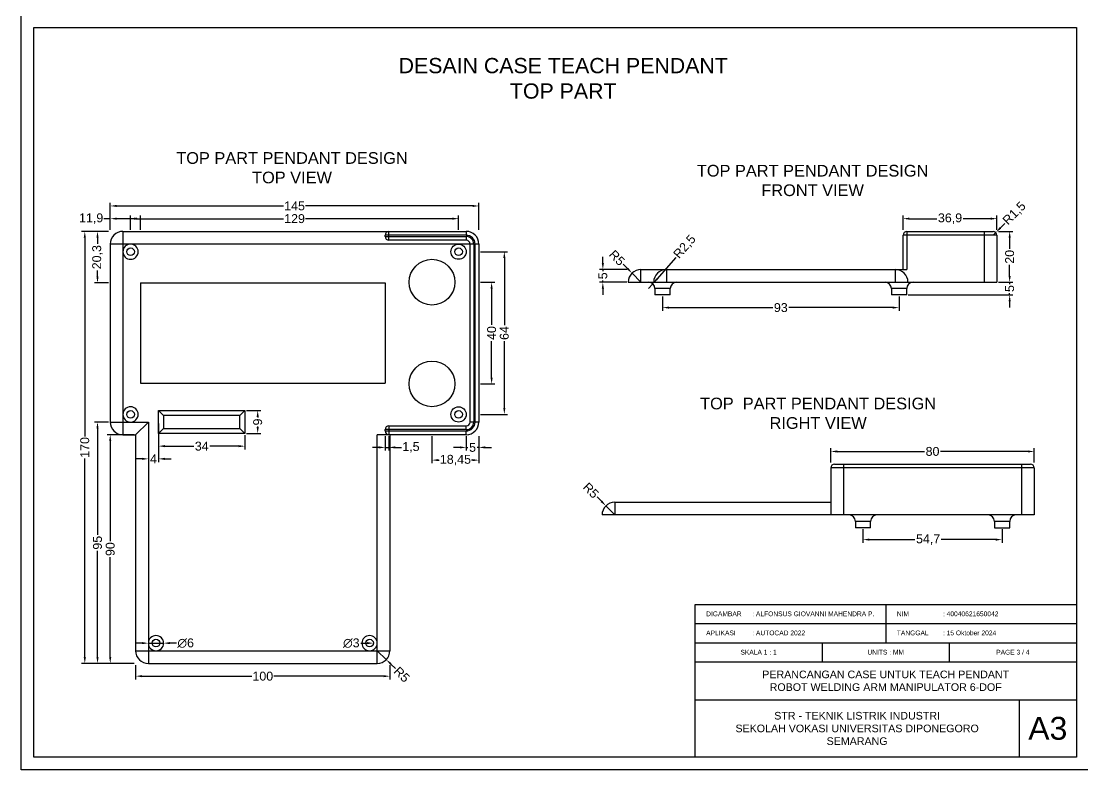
# Model space of a CAD drawing. Header units: millimetres. Extents: x 28 to 868, y 29 to 623.
# Drawn here: x 28.1 to 445.6, y 29.1 to 323.6 of the extents above; entities that cross this region are included whole.
import ezdxf

# ---------------------------------------------------------------- set-up
doc = ezdxf.new("R2010")
doc.units = ezdxf.units.MM
doc.layers.add('Text', color=7, linetype='Continuous')
doc.styles.get("Standard").update_dxf_attribs({"font": 'arial.ttf'})
doc.dimstyles.new('ISO-25', dxfattribs={"dimtxt": 3.5, "dimasz": 2.5, "dimexe": 1.25, "dimexo": 0.625, "dimtad": 0, "dimtxsty": 'Standard', "dimcen": 2.5, "dimadec": 0, "dimazin": 0, "dimtfac": 1, "dimtmove": 0, "dimatfit": 3, "dimfxl": 1, "dimarcsym": 0})

# ---------------------------------------------------------------- blocks, each defined once
blk = doc.blocks.new('*D25')
at = {"color": 0, "lineweight": -2, "transparency": 16777216}
for p, q in [((73.1, 70.27), (73.1, 64.64)), ((173.1, 70.27), (173.1, 64.64)), ((75.6, 65.89), (118.78, 65.89)), ((170.6, 65.89), (127.42, 65.89))]:
    blk.add_line(p, q, dxfattribs=at)
at = {"color": 0, "transparency": 16777216}
for points in [[(75.6, 66.31), (75.6, 65.48), (73.1, 65.89)], [(170.6, 66.31), (170.6, 65.48), (173.1, 65.89)]]:
    blk.add_solid(points, dxfattribs=at)
at = {"layer": 'Defpoints', "color": 0, "transparency": 16777216}
for p in [(73.1, 70.89), (173.1, 70.89), (173.1, 65.89)]:
    blk.add_point(p, dxfattribs=at)
at = {"color": 0, "transparency": 16777216, "insert": (123.1, 65.89), "char_height": 3.5, "attachment_point": 5}
blk.add_mtext('100', dxfattribs=at)
blk = doc.blocks.new('*D26')
at = {"color": 0, "lineweight": -2, "transparency": 16777216}
for p, q in [((168.1, 75.89), (171.69, 72.41)), ((175.28, 68.94), (173.49, 70.68))]:
    blk.add_line(p, q, dxfattribs=at)
at = {"color": 0, "transparency": 16777216}
blk.add_solid([(173.77, 70.98), (173.2, 70.38), (171.69, 72.41)], dxfattribs=at)
at = {"layer": 'Defpoints', "color": 0, "transparency": 16777216}
for p in [(168.1, 75.89), (171.69, 72.41)]:
    blk.add_point(p, dxfattribs=at)
at = {"color": 0, "transparency": 16777216, "insert": (177.77, 66.53), "char_height": 3.5, "attachment_point": 5, "rotation": 315.9244}
blk.add_mtext('R5', dxfattribs=at)
blk = doc.blocks.new('*D27')
at = {"color": 0, "lineweight": -2, "transparency": 16777216}
blk.add_line((161.6, 78.89), (164.1, 78.89), dxfattribs=at)
at = {"color": 0, "transparency": 16777216}
blk.add_solid([(164.1, 79.31), (164.1, 78.48), (166.6, 78.89)], dxfattribs=at)
at = {"layer": 'Defpoints', "color": 0, "transparency": 16777216}
for p in [(163.6, 78.89), (166.6, 78.89)]:
    blk.add_point(p, dxfattribs=at)
at = {"color": 0, "transparency": 16777216, "insert": (157.92, 78.89), "char_height": 3.5, "attachment_point": 5}
blk.add_mtext('∅3', dxfattribs=at)
blk = doc.blocks.new('*D28')
at = {"color": 0, "lineweight": -2, "transparency": 16777216}
for p, q in [((75.6, 78.89), (73.1, 78.89)), ((78.1, 78.89), (84.1, 78.89)), ((89.1, 78.89), (86.6, 78.89))]:
    blk.add_line(p, q, dxfattribs=at)
at = {"color": 0, "transparency": 16777216}
for points in [[(75.6, 79.31), (75.6, 78.48), (78.1, 78.89)], [(86.6, 79.31), (86.6, 78.48), (84.1, 78.89)]]:
    blk.add_solid(points, dxfattribs=at)
at = {"layer": 'Defpoints', "color": 0, "transparency": 16777216}
for p in [(78.1, 78.89), (84.1, 78.89)]:
    blk.add_point(p, dxfattribs=at)
at = {"color": 0, "transparency": 16777216, "insert": (92.77, 78.89), "char_height": 3.5, "attachment_point": 5}
blk.add_mtext('∅6', dxfattribs=at)
blk = doc.blocks.new('*D29')
at = {"color": 0, "lineweight": -2, "transparency": 16777216}
for p, q in [((71.1, 241.52), (71.1, 247.14)), ((200.1, 241.52), (200.1, 247.14)), ((73.6, 245.89), (131.27, 245.89)), ((197.6, 245.89), (139.93, 245.89))]:
    blk.add_line(p, q, dxfattribs=at)
at = {"color": 0, "transparency": 16777216}
for points in [[(73.6, 246.31), (73.6, 245.48), (71.1, 245.89)], [(197.6, 246.31), (197.6, 245.48), (200.1, 245.89)]]:
    blk.add_solid(points, dxfattribs=at)
at = {"layer": 'Defpoints', "color": 0, "transparency": 16777216}
for p in [(200.1, 245.89), (71.1, 240.89), (200.1, 240.89)]:
    blk.add_point(p, dxfattribs=at)
at = {"color": 0, "transparency": 16777216, "insert": (135.6, 245.89), "char_height": 3.5, "attachment_point": 5}
blk.add_mtext('129', dxfattribs=at)
blk = doc.blocks.new('*D30')
at = {"color": 0, "lineweight": -2, "transparency": 16777216}
for p, q in [((82.1, 160.77), (82.1, 155.14)), ((116.1, 160.77), (116.1, 155.14)), ((84.6, 156.39), (95.97, 156.39)), ((113.6, 156.39), (102.22, 156.39))]:
    blk.add_line(p, q, dxfattribs=at)
at = {"color": 0, "transparency": 16777216}
for points in [[(84.6, 156.81), (84.6, 155.98), (82.1, 156.39)], [(113.6, 156.81), (113.6, 155.98), (116.1, 156.39)]]:
    blk.add_solid(points, dxfattribs=at)
at = {"layer": 'Defpoints', "color": 0, "transparency": 16777216}
for p in [(82.1, 161.39), (116.1, 161.39), (116.1, 156.39)]:
    blk.add_point(p, dxfattribs=at)
at = {"color": 0, "transparency": 16777216, "insert": (99.1, 156.39), "char_height": 3.5, "attachment_point": 5}
blk.add_mtext('34', dxfattribs=at)
blk = doc.blocks.new('*D31')
at = {"color": 0, "lineweight": -2, "transparency": 16777216}
for p, q in [((116.72, 170.39), (122.35, 170.39)), ((121.1, 167.89), (121.1, 167.67)), ((121.1, 163.89), (121.1, 164.12)), ((116.72, 161.39), (122.35, 161.39))]:
    blk.add_line(p, q, dxfattribs=at)
at = {"color": 0, "transparency": 16777216}
for points in [[(120.68, 167.89), (121.51, 167.89), (121.1, 170.39)], [(120.68, 163.89), (121.51, 163.89), (121.1, 161.39)]]:
    blk.add_solid(points, dxfattribs=at)
at = {"layer": 'Defpoints', "color": 0, "transparency": 16777216}
for p in [(116.1, 170.39), (116.1, 161.39), (121.1, 161.39)]:
    blk.add_point(p, dxfattribs=at)
at = {"color": 0, "transparency": 16777216, "insert": (121.1, 165.89), "char_height": 3.5, "attachment_point": 5, "rotation": 90}
blk.add_mtext('9', dxfattribs=at)
blk = doc.blocks.new('*D32')
at = {"color": 0, "lineweight": -2, "transparency": 16777216}
for p, q in [((208.72, 220.89), (214.35, 220.89)), ((213.1, 218.39), (213.1, 204.09)), ((213.1, 183.39), (213.1, 197.7)), ((208.72, 180.89), (214.35, 180.89))]:
    blk.add_line(p, q, dxfattribs=at)
at = {"color": 0, "transparency": 16777216}
for points in [[(212.68, 218.39), (213.51, 218.39), (213.1, 220.89)], [(212.68, 183.39), (213.51, 183.39), (213.1, 180.89)]]:
    blk.add_solid(points, dxfattribs=at)
at = {"layer": 'Defpoints', "color": 0, "transparency": 16777216}
for p in [(208.1, 220.89), (208.1, 180.89), (213.1, 180.89)]:
    blk.add_point(p, dxfattribs=at)
at = {"color": 0, "transparency": 16777216, "insert": (213.1, 200.89), "char_height": 3.5, "attachment_point": 5, "rotation": 90}
blk.add_mtext('40', dxfattribs=at)
blk = doc.blocks.new('*D33')
at = {"color": 0, "lineweight": -2, "transparency": 16777216}
for p, q in [((208.72, 232.89), (219.35, 232.89)), ((218.1, 230.39), (218.1, 204.03)), ((218.1, 171.39), (218.1, 197.76)), ((208.72, 168.89), (219.35, 168.89))]:
    blk.add_line(p, q, dxfattribs=at)
at = {"color": 0, "transparency": 16777216}
for points in [[(217.68, 230.39), (218.51, 230.39), (218.1, 232.89)], [(217.68, 171.39), (218.51, 171.39), (218.1, 168.89)]]:
    blk.add_solid(points, dxfattribs=at)
at = {"layer": 'Defpoints', "color": 0, "transparency": 16777216}
for p in [(208.1, 232.89), (208.1, 168.89), (218.1, 168.89)]:
    blk.add_point(p, dxfattribs=at)
at = {"color": 0, "transparency": 16777216, "insert": (218.1, 200.89), "char_height": 3.5, "attachment_point": 5, "rotation": 90}
blk.add_mtext('64', dxfattribs=at)
blk = doc.blocks.new('*D34')
at = {"color": 0, "lineweight": -2, "transparency": 16777216}
for p, q in [((62.47, 240.89), (51.85, 240.89)), ((53.1, 238.39), (53.1, 160.21)), ((53.1, 73.39), (53.1, 151.57)), ((62.47, 70.89), (51.85, 70.89))]:
    blk.add_line(p, q, dxfattribs=at)
at = {"color": 0, "transparency": 16777216}
for points in [[(52.68, 238.39), (53.51, 238.39), (53.1, 240.89)], [(52.68, 73.39), (53.51, 73.39), (53.1, 70.89)]]:
    blk.add_solid(points, dxfattribs=at)
at = {"layer": 'Defpoints', "color": 0, "transparency": 16777216}
for p in [(63.1, 240.89), (53.1, 70.89), (63.1, 70.89)]:
    blk.add_point(p, dxfattribs=at)
at = {"color": 0, "transparency": 16777216, "insert": (53.1, 155.89), "char_height": 3.5, "attachment_point": 5, "rotation": 90}
blk.add_mtext('170', dxfattribs=at)
blk = doc.blocks.new('*D35')
at = {"color": 0, "lineweight": -2, "transparency": 16777216}
for p, q in [((62.43, 240.89), (56.85, 240.89)), ((58.1, 238.39), (58.1, 235.94)), ((58.1, 223.09), (58.1, 225.54)), ((62.43, 220.59), (56.85, 220.59))]:
    blk.add_line(p, q, dxfattribs=at)
at = {"color": 0, "transparency": 16777216}
for points in [[(57.68, 238.39), (58.51, 238.39), (58.1, 240.89)], [(57.68, 223.09), (58.51, 223.09), (58.1, 220.59)]]:
    blk.add_solid(points, dxfattribs=at)
at = {"layer": 'Defpoints', "color": 0, "transparency": 16777216}
for p in [(63.06, 240.89), (58.1, 220.59), (63.06, 220.59)]:
    blk.add_point(p, dxfattribs=at)
at = {"color": 0, "transparency": 16777216, "insert": (58.1, 230.74), "char_height": 3.5, "attachment_point": 5, "rotation": 90}
blk.add_mtext('20,3', dxfattribs=at)
blk = doc.blocks.new('*D36')
at = {"color": 0, "lineweight": -2, "transparency": 16777216}
for p, q in [((63.1, 241.52), (63.1, 247.14)), ((75, 241.52), (75, 247.14)), ((63.1, 245.89), (60.6, 245.89)), ((72.5, 245.89), (65.6, 245.89))]:
    blk.add_line(p, q, dxfattribs=at)
at = {"color": 0, "transparency": 16777216}
for points in [[(65.6, 246.31), (65.6, 245.48), (63.1, 245.89)], [(72.5, 246.31), (72.5, 245.48), (75, 245.89)]]:
    blk.add_solid(points, dxfattribs=at)
at = {"layer": 'Defpoints', "color": 0, "transparency": 16777216}
for p in [(75, 245.89), (63.1, 240.89), (75, 240.89)]:
    blk.add_point(p, dxfattribs=at)
at = {"color": 0, "transparency": 16777216, "insert": (55.59, 245.89), "char_height": 3.5, "attachment_point": 5}
blk.add_mtext('11,9', dxfattribs=at)
blk = doc.blocks.new('*D37')
at = {"color": 0, "lineweight": -2, "transparency": 16777216}
for p, q in [((63.1, 241.52), (63.1, 252.14)), ((65.6, 250.89), (131.26, 250.89)), ((205.6, 250.89), (139.94, 250.89)), ((208.1, 241.52), (208.1, 252.14))]:
    blk.add_line(p, q, dxfattribs=at)
at = {"color": 0, "transparency": 16777216}
for points in [[(65.6, 251.31), (65.6, 250.48), (63.1, 250.89)], [(205.6, 251.31), (205.6, 250.48), (208.1, 250.89)]]:
    blk.add_solid(points, dxfattribs=at)
at = {"layer": 'Defpoints', "color": 0, "transparency": 16777216}
for p in [(208.1, 250.89), (63.1, 240.89), (208.1, 240.89)]:
    blk.add_point(p, dxfattribs=at)
at = {"color": 0, "transparency": 16777216, "insert": (135.6, 250.89), "char_height": 3.5, "attachment_point": 5}
blk.add_mtext('145', dxfattribs=at)
blk = doc.blocks.new('*D38')
at = {"color": 0, "lineweight": -2, "transparency": 16777216}
for p, q in [((72.47, 160.89), (61.85, 160.89)), ((63.1, 158.39), (63.1, 119.02)), ((63.1, 73.39), (63.1, 112.77)), ((72.47, 70.89), (61.85, 70.89))]:
    blk.add_line(p, q, dxfattribs=at)
at = {"color": 0, "transparency": 16777216}
for points in [[(62.68, 158.39), (63.51, 158.39), (63.1, 160.89)], [(62.68, 73.39), (63.51, 73.39), (63.1, 70.89)]]:
    blk.add_solid(points, dxfattribs=at)
at = {"layer": 'Defpoints', "color": 0, "transparency": 16777216}
for p in [(73.1, 160.89), (63.1, 70.89), (73.1, 70.89)]:
    blk.add_point(p, dxfattribs=at)
at = {"color": 0, "transparency": 16777216, "insert": (63.1, 115.89), "char_height": 3.5, "attachment_point": 5, "rotation": 90}
blk.add_mtext('90', dxfattribs=at)
blk = doc.blocks.new('*D39')
at = {"color": 0, "lineweight": -2, "transparency": 16777216}
for p, q in [((62.47, 165.89), (56.85, 165.89)), ((58.1, 163.39), (58.1, 121.54)), ((58.1, 73.39), (58.1, 115.25)), ((62.47, 70.89), (56.85, 70.89))]:
    blk.add_line(p, q, dxfattribs=at)
at = {"color": 0, "transparency": 16777216}
for points in [[(57.68, 163.39), (58.51, 163.39), (58.1, 165.89)], [(57.68, 73.39), (58.51, 73.39), (58.1, 70.89)]]:
    blk.add_solid(points, dxfattribs=at)
at = {"layer": 'Defpoints', "color": 0, "transparency": 16777216}
for p in [(63.1, 165.89), (58.1, 70.89), (63.1, 70.89)]:
    blk.add_point(p, dxfattribs=at)
at = {"color": 0, "transparency": 16777216, "insert": (58.1, 118.39), "char_height": 3.5, "attachment_point": 5, "rotation": 90}
blk.add_mtext('95', dxfattribs=at)
blk = doc.blocks.new('*D40')
at = {"color": 0, "lineweight": -2, "transparency": 16777216}
for p, q in [((78.1, 165.27), (78.1, 150.14)), ((82.1, 165.27), (82.1, 150.14)), ((75.6, 151.39), (73.1, 151.39)), ((78.1, 151.39), (78.26, 151.39)), ((82.1, 151.39), (81.93, 151.39)), ((84.6, 151.39), (87.1, 151.39))]:
    blk.add_line(p, q, dxfattribs=at)
at = {"color": 0, "transparency": 16777216}
for points in [[(75.6, 151.81), (75.6, 150.98), (78.1, 151.39)], [(84.6, 151.81), (84.6, 150.98), (82.1, 151.39)]]:
    blk.add_solid(points, dxfattribs=at)
at = {"layer": 'Defpoints', "color": 0, "transparency": 16777216}
for p in [(78.1, 165.89), (82.1, 165.89), (78.1, 151.39)]:
    blk.add_point(p, dxfattribs=at)
at = {"color": 0, "transparency": 16777216, "insert": (80.1, 151.39), "char_height": 3.5, "attachment_point": 5}
blk.add_mtext('4', dxfattribs=at)
blk = doc.blocks.new('*D41')
at = {"color": 0, "lineweight": -2, "transparency": 16777216}
for p, q in [((414.94, 243.99), (413.17, 242.22)), ((410.34, 239.39), (411.4, 240.45))]:
    blk.add_line(p, q, dxfattribs=at)
at = {"color": 0, "transparency": 16777216}
blk.add_solid([(412.88, 242.52), (413.47, 241.93), (411.4, 240.45)], dxfattribs=at)
at = {"layer": 'Defpoints', "color": 0, "transparency": 16777216}
for p in [(410.34, 239.39), (411.4, 240.45)]:
    blk.add_point(p, dxfattribs=at)
at = {"color": 0, "transparency": 16777216, "insert": (418.83, 247.88), "char_height": 3.5, "attachment_point": 5, "rotation": 45}
blk.add_mtext('R1,5', dxfattribs=at)
blk = doc.blocks.new('*D42')
at = {"color": 0, "lineweight": -2, "transparency": 16777216}
for p, q in [((280.34, 215.27), (280.34, 209.64)), ((373.34, 215.27), (373.34, 209.64)), ((282.84, 210.89), (323.71, 210.89)), ((370.84, 210.89), (329.98, 210.89))]:
    blk.add_line(p, q, dxfattribs=at)
at = {"color": 0, "transparency": 16777216}
for points in [[(282.84, 211.31), (282.84, 210.48), (280.34, 210.89)], [(370.84, 211.31), (370.84, 210.48), (373.34, 210.89)]]:
    blk.add_solid(points, dxfattribs=at)
at = {"layer": 'Defpoints', "color": 0, "transparency": 16777216}
for p in [(280.34, 215.89), (373.34, 215.89), (373.34, 210.89)]:
    blk.add_point(p, dxfattribs=at)
at = {"color": 0, "transparency": 16777216, "insert": (326.84, 210.89), "char_height": 3.5, "attachment_point": 5}
blk.add_mtext('93', dxfattribs=at)
blk = doc.blocks.new('*D43')
at = {"color": 0, "lineweight": -2, "transparency": 16777216}
for p, q in [((264.83, 228.02), (266.59, 226.24)), ((271.84, 220.89), (268.34, 224.46))]:
    blk.add_line(p, q, dxfattribs=at)
at = {"color": 0, "transparency": 16777216}
blk.add_solid([(266.88, 226.53), (266.29, 225.95), (268.34, 224.46)], dxfattribs=at)
at = {"layer": 'Defpoints', "color": 0, "transparency": 16777216}
for p in [(268.34, 224.46), (271.84, 220.89)]:
    blk.add_point(p, dxfattribs=at)
at = {"color": 0, "transparency": 16777216, "insert": (262.41, 230.49), "char_height": 3.5, "attachment_point": 5, "rotation": 314.5091}
blk.add_mtext('R5', dxfattribs=at)
blk = doc.blocks.new('*D44')
at = {"color": 0, "lineweight": -2, "transparency": 16777216}
for p, q in [((285.55, 230.59), (278.14, 222.15)), ((274.84, 218.39), (276.49, 220.27))]:
    blk.add_line(p, q, dxfattribs=at)
at = {"color": 0, "transparency": 16777216}
blk.add_solid([(277.83, 222.43), (278.46, 221.88), (276.49, 220.27)], dxfattribs=at)
at = {"layer": 'Defpoints', "color": 0, "transparency": 16777216}
for p in [(274.84, 218.39), (276.49, 220.27)]:
    blk.add_point(p, dxfattribs=at)
at = {"color": 0, "transparency": 16777216, "insert": (289.18, 234.73), "char_height": 3.5, "attachment_point": 5, "rotation": 48.727}
blk.add_mtext('R2,5', dxfattribs=at)
blk = doc.blocks.new('*D45')
at = {"color": 0, "lineweight": -2, "transparency": 16777216}
for p, q in [((412.47, 240.89), (418.09, 240.89)), ((416.84, 238.39), (416.84, 234.05)), ((416.84, 223.39), (416.84, 227.74)), ((412.47, 220.89), (418.09, 220.89))]:
    blk.add_line(p, q, dxfattribs=at)
at = {"color": 0, "transparency": 16777216}
for points in [[(416.43, 238.39), (417.26, 238.39), (416.84, 240.89)], [(416.43, 223.39), (417.26, 223.39), (416.84, 220.89)]]:
    blk.add_solid(points, dxfattribs=at)
at = {"layer": 'Defpoints', "color": 0, "transparency": 16777216}
for p in [(411.84, 240.89), (411.84, 220.89), (416.84, 220.89)]:
    blk.add_point(p, dxfattribs=at)
at = {"color": 0, "transparency": 16777216, "insert": (416.84, 230.89), "char_height": 3.5, "attachment_point": 5, "rotation": 90}
blk.add_mtext('20', dxfattribs=at)
blk = doc.blocks.new('*D46')
at = {"color": 0, "lineweight": -2, "transparency": 16777216}
for p, q in [((374.94, 241.52), (374.94, 247.14)), ((411.84, 241.52), (411.84, 247.14)), ((377.44, 245.89), (388.22, 245.89)), ((409.34, 245.89), (398.57, 245.89))]:
    blk.add_line(p, q, dxfattribs=at)
at = {"color": 0, "transparency": 16777216}
for points in [[(377.44, 246.31), (377.44, 245.48), (374.94, 245.89)], [(409.34, 246.31), (409.34, 245.48), (411.84, 245.89)]]:
    blk.add_solid(points, dxfattribs=at)
at = {"layer": 'Defpoints', "color": 0, "transparency": 16777216}
for p in [(411.84, 245.89), (374.94, 240.89), (411.84, 240.89)]:
    blk.add_point(p, dxfattribs=at)
at = {"color": 0, "transparency": 16777216, "insert": (393.39, 245.89), "char_height": 3.5, "attachment_point": 5}
blk.add_mtext('36,9', dxfattribs=at)
blk = doc.blocks.new('*D47')
at = {"color": 0, "lineweight": -2, "transparency": 16777216}
for p, q in [((189.65, 160.27), (189.65, 149.64)), ((208.1, 160.27), (208.1, 149.64)), ((192.15, 150.89), (192.49, 150.89)), ((205.6, 150.89), (205.25, 150.89))]:
    blk.add_line(p, q, dxfattribs=at)
at = {"color": 0, "transparency": 16777216}
for points in [[(192.15, 151.31), (192.15, 150.48), (189.65, 150.89)], [(205.6, 151.31), (205.6, 150.48), (208.1, 150.89)]]:
    blk.add_solid(points, dxfattribs=at)
at = {"layer": 'Defpoints', "color": 0, "transparency": 16777216}
for p in [(189.65, 160.89), (208.1, 160.89), (208.1, 150.89)]:
    blk.add_point(p, dxfattribs=at)
at = {"color": 0, "transparency": 16777216, "insert": (198.87, 150.89), "char_height": 3.5, "attachment_point": 5}
blk.add_mtext('18,45', dxfattribs=at)
blk = doc.blocks.new('*D48')
at = {"color": 0, "lineweight": -2, "transparency": 16777216}
for p, q in [((256.84, 228.39), (256.84, 230.89)), ((266.22, 225.89), (255.59, 225.89)), ((256.84, 225.89), (256.84, 225.18)), ((256.84, 220.89), (256.84, 221.61)), ((266.22, 220.89), (255.59, 220.89)), ((256.84, 218.39), (256.84, 215.89))]:
    blk.add_line(p, q, dxfattribs=at)
at = {"color": 0, "transparency": 16777216}
for points in [[(256.43, 228.39), (257.26, 228.39), (256.84, 225.89)], [(256.43, 218.39), (257.26, 218.39), (256.84, 220.89)]]:
    blk.add_solid(points, dxfattribs=at)
at = {"layer": 'Defpoints', "color": 0, "transparency": 16777216}
for p in [(266.84, 225.89), (256.84, 220.89), (266.84, 220.89)]:
    blk.add_point(p, dxfattribs=at)
at = {"color": 0, "transparency": 16777216, "insert": (256.84, 223.39), "char_height": 3.5, "attachment_point": 5, "rotation": 90}
blk.add_mtext('5', dxfattribs=at)
blk = doc.blocks.new('*D49')
at = {"color": 0, "lineweight": -2, "transparency": 16777216}
for p, q in [((359.16, 123.68), (359.16, 118.37)), ((413.86, 123.68), (413.86, 118.37)), ((361.66, 119.62), (379.6, 119.62)), ((411.36, 119.62), (389.94, 119.62))]:
    blk.add_line(p, q, dxfattribs=at)
at = {"color": 0, "transparency": 16777216}
for points in [[(361.66, 120.04), (361.66, 119.2), (359.16, 119.62)], [(411.36, 120.04), (411.36, 119.2), (413.86, 119.62)]]:
    blk.add_solid(points, dxfattribs=at)
at = {"layer": 'Defpoints', "color": 0, "transparency": 16777216}
for p in [(359.16, 124.31), (413.86, 124.31), (413.86, 119.62)]:
    blk.add_point(p, dxfattribs=at)
at = {"color": 0, "transparency": 16777216, "insert": (384.77, 119.62), "char_height": 3.5, "attachment_point": 5}
blk.add_mtext('54,7', dxfattribs=at)
blk = doc.blocks.new('*D50')
at = {"color": 0, "lineweight": -2, "transparency": 16777216}
for p, q in [((346.51, 149.93), (346.51, 155.56)), ((426.51, 149.93), (426.51, 155.56)), ((349.01, 154.31), (383.39, 154.31)), ((424.01, 154.31), (389.64, 154.31))]:
    blk.add_line(p, q, dxfattribs=at)
at = {"color": 0, "transparency": 16777216}
for points in [[(349.01, 154.72), (349.01, 153.89), (346.51, 154.31)], [(424.01, 154.72), (424.01, 153.89), (426.51, 154.31)]]:
    blk.add_solid(points, dxfattribs=at)
at = {"layer": 'Defpoints', "color": 0, "transparency": 16777216}
for p in [(426.51, 154.31), (346.51, 149.31), (426.51, 149.31)]:
    blk.add_point(p, dxfattribs=at)
at = {"color": 0, "transparency": 16777216, "insert": (386.51, 154.31), "char_height": 3.5, "attachment_point": 5}
blk.add_mtext('80', dxfattribs=at)
blk = doc.blocks.new('*D51')
at = {"color": 0, "lineweight": -2, "transparency": 16777216}
for p, q in [((254.55, 136.49), (256.29, 134.69)), ((261.51, 129.31), (258.03, 132.9))]:
    blk.add_line(p, q, dxfattribs=at)
at = {"color": 0, "transparency": 16777216}
blk.add_solid([(256.59, 134.98), (255.99, 134.4), (258.03, 132.9)], dxfattribs=at)
at = {"layer": 'Defpoints', "color": 0, "transparency": 16777216}
for p in [(258.03, 132.9), (261.51, 129.31)]:
    blk.add_point(p, dxfattribs=at)
at = {"color": 0, "transparency": 16777216, "insert": (252.14, 138.97), "char_height": 3.5, "attachment_point": 5, "rotation": 314.1259}
blk.add_mtext('R5', dxfattribs=at)
blk = doc.blocks.new('*D61')
at = {"color": 0, "lineweight": -2, "transparency": 16777216}
for p, q in [((203.1, 160.27), (203.1, 154.64)), ((208.1, 160.27), (208.1, 154.64)), ((200.6, 155.89), (198.1, 155.89)), ((203.1, 155.89), (203.81, 155.89)), ((208.1, 155.89), (207.38, 155.89)), ((210.6, 155.89), (213.1, 155.89))]:
    blk.add_line(p, q, dxfattribs=at)
at = {"color": 0, "transparency": 16777216}
for points in [[(200.6, 156.31), (200.6, 155.48), (203.1, 155.89)], [(210.6, 156.31), (210.6, 155.48), (208.1, 155.89)]]:
    blk.add_solid(points, dxfattribs=at)
at = {"layer": 'Defpoints', "color": 0, "transparency": 16777216}
for p in [(203.1, 160.89), (208.1, 160.89), (203.1, 155.89)]:
    blk.add_point(p, dxfattribs=at)
at = {"color": 0, "transparency": 16777216, "insert": (205.6, 155.89), "char_height": 3.5, "attachment_point": 5}
blk.add_mtext('5', dxfattribs=at)
blk = doc.blocks.new('*D64')
at = {"color": 0, "lineweight": -2, "transparency": 16777216}
for p, q in [((416.84, 223.39), (416.84, 225.89)), ((412.47, 220.89), (418.09, 220.89)), ((416.84, 220.89), (416.84, 220.18)), ((376.97, 215.89), (418.09, 215.89)), ((416.84, 215.89), (416.84, 216.61)), ((416.84, 213.39), (416.84, 210.89))]:
    blk.add_line(p, q, dxfattribs=at)
at = {"color": 0, "transparency": 16777216}
for points in [[(416.43, 223.39), (417.26, 223.39), (416.84, 220.89)], [(416.43, 213.39), (417.26, 213.39), (416.84, 215.89)]]:
    blk.add_solid(points, dxfattribs=at)
at = {"layer": 'Defpoints', "color": 0, "transparency": 16777216}
for p in [(411.84, 220.89), (376.34, 215.89), (416.84, 215.89)]:
    blk.add_point(p, dxfattribs=at)
at = {"color": 0, "transparency": 16777216, "insert": (416.84, 218.39), "char_height": 3.5, "attachment_point": 5, "rotation": 90}
blk.add_mtext('5', dxfattribs=at)
blk = doc.blocks.new('*D65')
at = {"color": 0, "lineweight": -2, "transparency": 16777216}
for p, q in [((171.2, 160.27), (171.2, 154.64)), ((172.7, 160.27), (172.7, 154.64)), ((168.7, 155.89), (166.2, 155.89)), ((171.2, 155.89), (172.7, 155.89)), ((175.2, 155.89), (177.7, 155.89))]:
    blk.add_line(p, q, dxfattribs=at)
at = {"color": 0, "transparency": 16777216}
for points in [[(168.7, 156.31), (168.7, 155.48), (171.2, 155.89)], [(175.2, 156.31), (175.2, 155.48), (172.7, 155.89)]]:
    blk.add_solid(points, dxfattribs=at)
at = {"layer": 'Defpoints', "color": 0, "transparency": 16777216}
for p in [(171.2, 160.89), (172.7, 160.89), (172.7, 155.89)]:
    blk.add_point(p, dxfattribs=at)
at = {"color": 0, "transparency": 16777216, "insert": (181.36, 155.89), "char_height": 3.5, "attachment_point": 5}
blk.add_mtext('1,5', dxfattribs=at)

msp = doc.modelspace()

# ---------------------------------------------------------------- linework, layer by layer
at = {"color": 7, "linetype": 'Continuous', "lineweight": 25}
for p, q in [((68.097, 240.893), (203.097, 240.893)), ((68.097, 240.893), (68.097, 160.893)), ((203.097, 239.393), (171.197, 239.393)), ((171.197, 238.893), (171.197, 239.393)), ((171.197, 238.893), (203.097, 238.893)), ((172.697, 237.393), (172.697, 240.893)), ((203.097, 240.893), (203.097, 239.393)), ((203.097, 238.893), (203.097, 237.393)), ((411.844, 239.393), (374.944, 239.393)), ((374.944, 225.893), (374.944, 239.393)), ((376.444, 240.893), (410.344, 240.893)), ((376.444, 240.893), (376.444, 225.893)), ((406.844, 240.893), (406.844, 220.893)), ((411.844, 239.393), (411.844, 220.893)), ((206.097, 235.893), (63.097, 235.893)), ((63.097, 235.893), (63.097, 165.893)), ((203.097, 237.393), (172.697, 237.393)), ((204.597, 165.893), (204.597, 235.893)), ((206.097, 235.893), (206.097, 165.893)), ((208.097, 235.893), (206.597, 235.893)), ((206.597, 165.893), (206.597, 235.893)), ((208.097, 235.893), (208.097, 165.893)), ((271.844, 220.893), (271.844, 225.893)), ((271.844, 225.893), (376.444, 225.893)), ((281.844, 225.893), (281.844, 220.893)), ((371.844, 225.893), (371.844, 220.893)), ((74.997, 220.593), (74.997, 181.193)), ((74.997, 220.593), (171.197, 220.593)), ((171.197, 220.593), (171.197, 181.193)), ((266.844, 220.893), (411.844, 220.893)), ((277.344, 218.393), (277.344, 215.893)), ((283.344, 218.393), (277.344, 218.393)), ((283.344, 215.893), (283.344, 218.393)), ((370.344, 218.393), (370.344, 215.893)), ((376.344, 218.393), (370.344, 218.393)), ((376.344, 215.893), (376.344, 218.393)), ((283.344, 215.893), (277.344, 215.893)), ((376.344, 215.893), (370.344, 215.893)), ((74.997, 181.193), (171.197, 181.193)), ((82.097, 161.393), (82.097, 170.393)), ((82.097, 170.393), (116.097, 170.393)), ((82.097, 170.393), (84.097, 168.393)), ((84.097, 168.393), (84.097, 163.393)), ((114.097, 168.393), (84.097, 168.393)), ((116.097, 170.393), (114.097, 168.393)), ((114.097, 163.393), (114.097, 168.393)), ((116.097, 170.393), (116.097, 161.393)), ((63.097, 165.893), (78.097, 165.893)), ((78.097, 165.893), (73.097, 160.893)), ((78.097, 165.893), (78.097, 70.893)), ((84.097, 163.393), (82.097, 161.393)), ((84.097, 163.393), (114.097, 163.393)), ((114.097, 163.393), (116.097, 161.393)), ((203.097, 162.893), (171.197, 162.893)), ((171.197, 162.393), (171.197, 162.893)), ((172.697, 164.393), (172.697, 160.893)), ((172.697, 164.393), (203.097, 164.393)), ((203.097, 162.893), (203.097, 164.393)), ((206.097, 165.893), (204.597, 165.893)), ((208.097, 165.893), (206.597, 165.893)), ((68.097, 160.893), (73.097, 160.893)), ((73.097, 160.893), (73.097, 75.893)), ((116.097, 161.393), (82.097, 161.393)), ((203.097, 160.893), (168.097, 160.893)), ((168.097, 70.893), (168.097, 160.893)), ((171.197, 162.393), (203.097, 162.393)), ((173.097, 160.893), (173.097, 75.893)), ((203.097, 160.893), (203.097, 162.393)), ((426.515, 147.807), (346.515, 147.807)), ((346.515, 147.807), (346.515, 129.307)), ((348.015, 149.307), (425.015, 149.307)), ((351.515, 149.307), (351.515, 129.307)), ((421.515, 149.307), (421.515, 129.307)), ((426.515, 147.807), (426.515, 129.307)), ((261.515, 134.307), (261.515, 129.307)), ((261.515, 134.307), (346.515, 134.307)), ((426.515, 129.307), (256.515, 129.307)), ((356.165, 126.807), (356.165, 124.307)), ((362.165, 126.807), (356.165, 126.807)), ((362.165, 124.307), (362.165, 126.807)), ((410.865, 126.807), (410.865, 124.307)), ((416.865, 126.807), (410.865, 126.807)), ((416.865, 124.307), (416.865, 126.807)), ((362.165, 124.307), (356.165, 124.307)), ((410.865, 124.307), (416.865, 124.307)), ((73.097, 75.893), (173.097, 75.893)), ((78.097, 70.893), (168.097, 70.893))]:
    msp.add_line(p, q, dxfattribs=at)
at = {"linetype": 'ByBlock'}
for p, q in [((293.097, 94.071), (443.097, 94.071)), ((293.097, 34.071), (293.097, 94.071)), ((293.097, 86.571), (443.097, 86.571)), ((293.097, 79.071), (443.097, 79.071)), ((293.097, 71.571), (443.097, 71.571)), ((293.097, 56.571), (443.097, 56.571)), ((420.597, 56.571), (420.597, 34.071)), ((443.097, 34.071), (293.097, 34.071))]:
    msp.add_line(p, q, dxfattribs=at)
for p, q in [((368.097, 94.071), (368.097, 86.571)), ((368.097, 86.571), (368.097, 79.071)), ((343.097, 79.071), (343.097, 71.571)), ((393.097, 79.071), (393.097, 71.571))]:
    msp.add_line(p, q)
for points in [[(28.097, 326.071), (448.097, 326.071), (448.097, 29.071), (28.097, 29.071)], [(33.097, 321.071), (443.097, 321.071), (443.097, 34.071), (33.097, 34.071)]]:
    msp.add_lwpolyline(points, close=True)
at = {"color": 7, "linetype": 'Continuous', "lineweight": 25}
for centre, radius in [((71.097, 232.893), 1.5), ((200.097, 232.893), 3), ((200.097, 232.893), 1.5), ((189.647, 220.893), 9), ((189.647, 180.893), 9), ((200.097, 168.893), 3), ((71.097, 168.893), 1.5), ((200.097, 168.893), 1.5), ((81.097, 78.893), 1.5), ((165.097, 78.893), 1.5)]:
    msp.add_circle(centre, radius, dxfattribs=at)
for centre, radius, start, end in [((68.097, 235.893), 5, 90, 180), ((172.697, 239.393), 1.5, 90, 180), ((172.697, 238.893), 1.5, 180, 270), ((203.097, 235.893), 5, 0, 90), ((203.097, 235.893), 3.5, 0, 90), ((203.097, 235.893), 3, 0, 90), ((376.444, 239.393), 1.5, 90, 180), ((410.344, 239.393), 1.5, 0, 90), ((71.097, 232.893), 3, 180, 90), ((71.097, 232.893), 3, 90, 180), ((203.097, 235.893), 1.5, 0, 90), ((271.844, 220.893), 5, 90, 180), ((281.844, 220.893), 5, 90, 180), ((371.844, 220.893), 5, 0, 90), ((274.844, 218.393), 2.5, 0, 90), ((285.844, 218.393), 2.5, 90, 180), ((367.844, 218.393), 2.5, 0, 90), ((378.844, 218.393), 2.5, 90, 180), ((71.097, 168.893), 3, 270, 180), ((71.097, 168.893), 3, 180, 270), ((68.097, 165.893), 5, 180, 270), ((172.697, 162.893), 1.5, 90, 180), ((203.097, 165.893), 3.5, 270, 0), ((203.097, 165.893), 3, 270, 0), ((203.097, 165.893), 5, 270, 0), ((203.097, 165.893), 1.5, 270, 0), ((172.697, 162.393), 1.5, 180, 270), ((348.015, 147.807), 1.5, 90, 180), ((425.015, 147.807), 1.5, 0, 90), ((261.515, 129.307), 5, 90, 180), ((353.665, 126.807), 2.5, 0, 90), ((364.665, 126.807), 2.5, 90, 180), ((408.365, 126.807), 2.5, 0, 90), ((419.365, 126.807), 2.5, 90, 180), ((81.097, 78.893), 3, 270, 180), ((165.097, 78.893), 3, 0, 270), ((78.097, 75.893), 5, 180, 270), ((81.097, 78.893), 3, 180, 270), ((165.097, 78.893), 3, 270, 0), ((168.097, 75.893), 5, 270, 0)]:
    msp.add_arc(centre, radius, start, end, dxfattribs=at)

# ---------------------------------------------------------------- texts
at = {"linetype": 'ByBlock'}
for s, width, heights, insert, char_height, attachment_point in [('      DIGAMBAR^I: ALFONSUS GIOVANNI MAHENDRA P.', 75, [7.5], (293.097, 90.408), 1.875, 4), ('      NIM^I^I: 40040621650042', 75, [7.5], (368.097, 90.408), 1.875, 4), ('      APLIKASI^I: AUTOCAD 2022', 75, [7.5], (293.097, 82.908), 1.875, 4), ('      TANGGAL^I: 15 Oktober 2024', 75, [7.5], (368.097, 82.908), 1.875, 4), ('SKALA 1 : 1', 15.62297, [0], (318.097, 75.321), 1.875, 5), ('UNITS : MM', 15.62297, [0], (368.097, 75.321), 1.875, 5), ('PAGE 3 / 4', 15.62297, [0], (418.097, 75.321), 1.875, 5), ('PERANCANGAN CASE UNTUK TEACH PENDANT\\PROBOT WELDING ARM MANIPULATOR 6-DOF', 150, [0], (368.097, 64.071), 3, 5), ('STR - TEKNIK LISTRIK INDUSTRI\\PSEKOLAH VOKASI UNIVERSITAS DIPONEGORO\\PSEMARANG', 127.5, [0], (356.847, 45.321), 3, 5), ('A3', 22.5, [0], (431.847, 45.321), 9, 5)]:
    msp.add_mtext_dynamic_manual_height_columns(s, width=width, gutter_width=9.375, heights=heights, dxfattribs=dict(at, insert=insert, char_height=char_height, attachment_point=attachment_point))
at = {"layer": 'Text', "attachment_point": 5}
for s, width, heights, insert, char_height in [('\\pxqc;DESAIN CASE TEACH PENDANT\\PTOP PART', 128.86568, [18.465], (241.264, 301.071), 6), ('\\pxqc;TOP PART PENDANT DESIGN\\PTOP VIEW', 105.75176, [20.253], (134.597, 265.893), 4.6), ('\\pxqc;TOP PART PENDANT DESIGN\\PFRONT VIEW', 105.75176, [12.541], (339.344, 260.893), 4.6), ('\\pxqc;TOP  PART PENDANT DESIGN\\PRIGHT VIEW', 105.75176, [12.541], (341.515, 169.307), 4.6)]:
    msp.add_mtext_dynamic_manual_height_columns(s, width=width, gutter_width=1.875, heights=heights, dxfattribs=dict(at, insert=insert, char_height=char_height))

# ---------------------------------------------------------------- dimensions: what is measured, and where the dimension line sits
for base, p1, p2, angle, picture, middle, dimtype in [((208.097, 250.893), (63.097, 240.893), (208.097, 240.893), 360, '*D37', (135.597, 250.893), 161), ((74.997, 245.893), (63.097, 240.893), (74.997, 240.893), 0, '*D36', (55.587, 245.893), 161), ((53.097, 70.893), (63.097, 240.893), (63.097, 70.893), 270, '*D34', (53.097, 155.893), 161), ((58.097, 220.593), (63.058, 240.893), (63.058, 220.593), 270, '*D35', (58.097, 230.743), 161), ((416.844, 220.893), (411.844, 240.893), (411.844, 220.893), 90, '*D45', (416.844, 230.893), 160), ((218.097, 168.893), (208.097, 232.893), (208.097, 168.893), 270, '*D33', (218.097, 200.893), 161), ((256.844, 220.893), (266.844, 225.893), (266.844, 220.893), 90, '*D48', (256.844, 223.393), 160), ((213.097, 180.893), (208.097, 220.893), (208.097, 180.893), 270, '*D32', (213.097, 200.893), 161), ((121.097, 161.393), (116.097, 170.393), (116.097, 161.393), 90, '*D31', (121.097, 165.893), 160), ((63.097, 70.893), (73.097, 160.893), (73.097, 70.893), 270, '*D38', (63.097, 115.893), 161)]:
    dim = msp.add_linear_dim(base=base, p1=p1, p2=p2, angle=angle, dimstyle='ISO-25')
    dim.commit()
    dim.dimension.update_dxf_attribs({"geometry": picture, "text_midpoint": middle, "dimtype": dimtype})
for center, mpoint, picture, middle in [((410.344, 239.393), (411.405, 240.454), '*D41', (418.829, 247.878)), ((271.844, 220.893), (268.339, 224.459), '*D43', (262.408, 230.492)), ((261.515, 129.307), (258.033, 132.896), '*D51', (252.143, 138.969)), ((168.097, 75.893), (171.689, 72.415), '*D26', (177.767, 66.53))]:
    dim = msp.add_radius_dim(center=center, mpoint=mpoint, dimstyle='ISO-25')
    dim.commit()
    dim.dimension.update_dxf_attribs({"geometry": picture, "text_midpoint": middle})
for base, p1, p2, picture, middle in [((200.097, 245.893), (71.097, 240.893), (200.097, 240.893), '*D29', (135.597, 245.893)), ((411.844, 245.893), (374.944, 240.893), (411.844, 240.893), '*D46', (393.394, 245.893)), ((373.344, 210.893), (280.344, 215.893), (373.344, 215.893), '*D42', (326.844, 210.893)), ((116.097, 156.393), (82.097, 161.393), (116.097, 161.393), '*D30', (99.097, 156.393)), ((208.097, 150.893), (189.647, 160.893), (208.097, 160.893), '*D47', (198.872, 150.893)), ((203.097, 155.893), (208.097, 160.893), (203.097, 160.893), '*D61', (205.597, 155.893)), ((426.515, 154.307), (346.515, 149.307), (426.515, 149.307), '*D50', (386.515, 154.307)), ((413.865, 119.622), (359.165, 124.307), (413.865, 124.307), '*D49', (384.769, 119.622)), ((173.097, 65.893), (73.097, 70.893), (173.097, 70.893), '*D25', (123.097, 65.893))]:
    dim = msp.add_linear_dim(base=base, p1=p1, p2=p2, dimstyle='ISO-25')
    dim.commit()
    dim.dimension.update_dxf_attribs({"geometry": picture, "text_midpoint": middle, "dimtype": 160})
dim = msp.add_radius_dim(center=(274.844, 218.393), mpoint=(276.493, 220.272), dimstyle='ISO-25')
dim.commit()
dim.dimension.update_dxf_attribs({"geometry": '*D44', "text_midpoint": (289.18, 234.727), "dimtype": 164})
dim = msp.add_linear_dim(base=(416.844, 215.893), p1=(411.844, 220.893), p2=(376.344, 215.893), angle=90, dimstyle='ISO-25')
dim.commit()
dim.dimension.update_dxf_attribs({"geometry": '*D64', "text_midpoint": (416.844, 218.393)})
for p1, p2, distance, picture, middle in [((63.097, 165.893), (63.097, 70.893), -5, '*D39', (58.097, 118.393)), ((82.097, 165.893), (78.097, 165.893), 14.5, '*D40', (80.097, 151.393))]:
    dim = msp.add_aligned_dim(p1=p1, p2=p2, distance=distance, dimstyle='ISO-25')
    dim.commit()
    dim.dimension.update_dxf_attribs({"geometry": picture, "text_midpoint": middle})
dim = msp.add_linear_dim(base=(172.697, 155.893), p1=(171.197, 160.893), p2=(172.697, 160.893), dimstyle='ISO-25')
dim.commit()
dim.dimension.update_dxf_attribs({"geometry": '*D65', "text_midpoint": (181.356, 155.893)})
dim = msp.add_diameter_dim_2p(p1=(78.097, 78.893), p2=(84.097, 78.893), dimstyle='ISO-25')
dim.commit()
dim.dimension.update_dxf_attribs({"geometry": '*D28', "text_midpoint": (92.772, 78.893)})
dim = msp.add_diameter_dim_2p(p1=(163.597, 78.893), p2=(166.597, 78.893), dimstyle='ISO-25')
dim.commit()
dim.dimension.update_dxf_attribs({"geometry": '*D27', "text_midpoint": (157.921, 78.893), "dimtype": 163})

doc.saveas('drawing.dxf')
